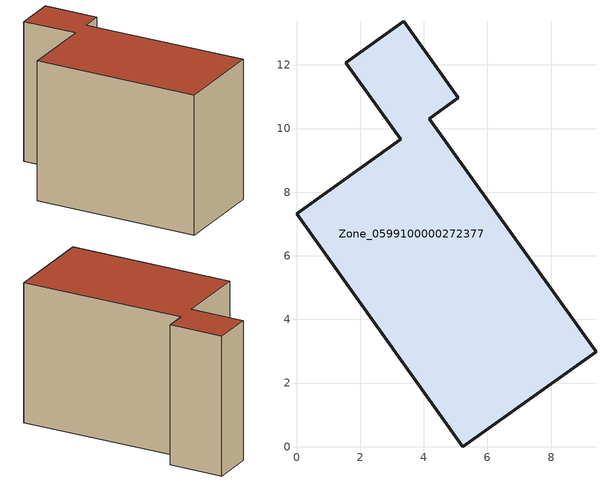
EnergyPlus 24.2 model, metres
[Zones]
Zone_0599100000272377
 floor ground (C_G): 9.41,2.99 5.23,0 0,7.32 3.27,9.66 1.55,12.07 3.37,13.37 5.09,10.96 4.17,10.3 z0
 wall outside (C_F): 5.09,10.96 3.37,13.37 1.55,12.07 3.27,9.66 0,7.32 5.23,0 9.41,2.99 4.17,10.3 5.09,10.96 z0:7.67
 roof outside (C_R): 9.41,2.99 4.17,10.3 5.09,10.96 3.37,13.37 1.55,12.07 3.27,9.66 0,7.32 5.23,0 z7.67
[BUILDING]
Pand.0599100000272377: North Axis=0; Terrain=City; Loads Convergence Tolerance Value=0.04; Temperature Convergence Tolerance Value=0.4; Solar Distribution=FullExterior; Maximum Number of Warmup Days=25; Minimum Number of Warmup Days=1
[Site:Location]
Rotterdam.The.Hague.AP_ZH_NLD Design_Conditions: Latitude=51.96; Longitude=4.45; Time Zone=1; Elevation=-4.5
[SITE:GROUNDTEMPERATURE:BUILDINGSURFACE]
18, 18, 18, 18, 18, 18, 18, 18, 18, 18, 18, 18
[MATERIAL] Thermal Absorptance=0.9; Solar Absorptance=0.7; Visible Absorptance=0.7
Name | Roughness | Thickness | Conductivity | Density | Specific Heat
G.TI.1975-1991 | MediumSmooth | 0.15 | 0.288461 | 540 | 1210
F.TI.1975-1991 | Rough | 0.3 | 0.230769 | 1920 | 840
R.TI.1975-1991 | MediumRough | 0.2 | 0.153846 | 1500 | 1000
[CONSTRUCTION]
C_G: G.TI.1975-1991
C_F: F.TI.1975-1991
C_R: R.TI.1975-1991
[ZONE]
Zone_0599100000272377: Type=1; Multiplier=1; Ceiling Height=Autocalculate; Volume=Autocalculate; Floor Area=autocalculate; Part of Total Floor Area=Yes
[ZONEINFILTRATION:DESIGNFLOWRATE]
Infil_Zone_0599100000272377: Zone or ZoneList or Space or SpaceList=Zone_0599100000272377; Schedule=AlwaysOn; Design Flow Rate Calculation Method=Flow/Area; Flow Rate per Floor Area=0.003; Constant Term Coefficient=1; Temperature Term Coefficient=0; Velocity Term Coefficient=0; Velocity Squared Term Coefficient=0
[HVACTEMPLATE:ZONE:IDEALLOADSAIRSYSTEM]
Zone_0599100000272377: Maximum Heating Supply Air Temperature=50; Minimum Cooling Supply Air Temperature=13; Maximum Heating Supply Air Humidity Ratio=0.0156; Minimum Cooling Supply Air Humidity Ratio=0.0077; Heating Limit=NoLimit; Cooling Limit=NoLimit; Dehumidification Control Type=ConstantSensibleHeatRatio; Cooling Sensible Heat Ratio=0.7; Dehumidification Setpoint=60; Humidification Control Type=None; Humidification Setpoint=30; Outdoor Air Method=None; Outdoor Air Flow Rate per Person=0.00944; Outdoor Air Flow Rate per Zone Floor Area=0; Outdoor Air Flow Rate per Zone=0; Demand Controlled Ventilation Type=None; Outdoor Air Economizer Type=NoEconomizer; Heat Recovery Type=None; Sensible Heat Recovery Effectiveness=0.7; Latent Heat Recovery Effectiveness=0.65
[ZONECONTROL:THERMOSTAT]
ThermostatControl_Zone_0599100000272377: Zone or ZoneList=Zone_0599100000272377; Control Type Schedule=DualSetpointControlType; Control 1=Thermostat_Zone_0599100000272377; Temperature Difference Between Cutout And Setpoint=0
[THERMOSTATSETPOINT:DUALSETPOINT]
Thermostat_Zone_0599100000272377: Heating Setpoint Temperature Schedule=HeatingSetpoint_Zone_0599100000272377; Cooling Setpoint Temperature Schedule=CoolingSetpoint_Zone_0599100000272377
[SCHEDULE:COMPACT]
HeatingSetpoint_Zone_0599100000272377: Through: 12/31, For: AllDays, Until: 24:00, 21
CoolingSetpoint_Zone_0599100000272377: Through: 12/31, For: AllDays, Until: 24:00, 24
DualSetpointControlType: Through: 12/31, For: AllDays, Until: 24:00, 4
AlwaysOn: Through: 12/31, For: AllDays, Until: 24:00, 1
